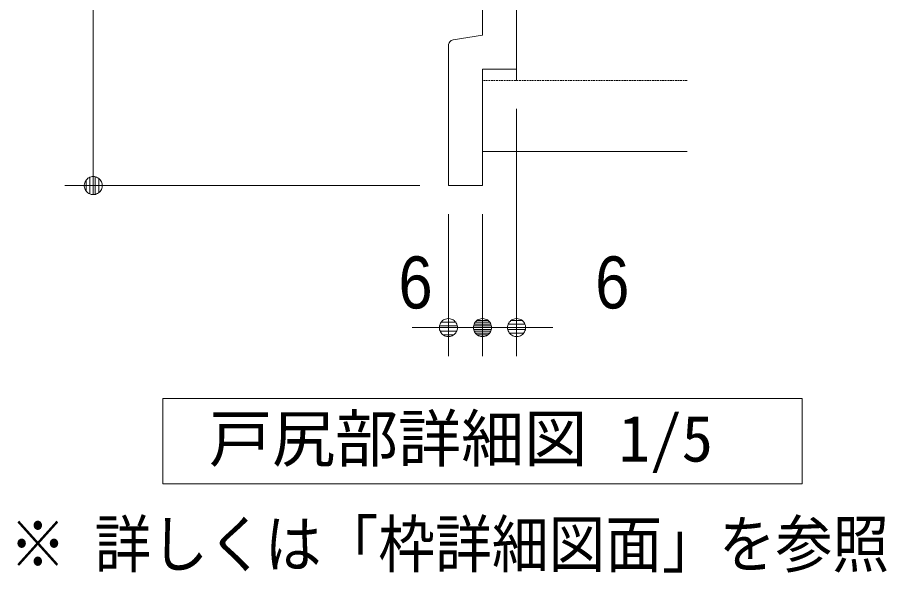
# Model space of a CAD drawing. Units: millimetres, scale not verified. Extents: x -6062 to 6062, y -3045 to 3045.
# Drawn here: x -1386 to -774, y 912 to 1303 of the extents above; entities that cross this region are included whole.
import ezdxf
from ezdxf.enums import TextEntityAlignment as Align

# ---------------------------------------------------------------- set-up
doc = ezdxf.new("R2010")
doc.units = ezdxf.units.MM
doc.header["$LTSCALE"] = 20
doc.linetypes.add('DASHED1', pattern=[1.8, 1.2, -0.6])
for name, color, linetype, lineweight in [('0-0_2寸法-2', 7, 'Continuous', 9), ('0-1_0', 7, 'Continuous', 9), ('0-2_2寸法-1', 7, 'Continuous', 9), ('0-3_2寸法-3', 7, 'Continuous', 9), ('0-4_3一般', 7, 'Continuous', 9)]:
    doc.layers.add(name, color=color, linetype=linetype, lineweight=lineweight)
doc.styles.add('ＭＳ ゴシック', font='')
doc.styles.add('ＭＳ Ｐゴシック', font='')
doc.styles.get('ＭＳ ゴシック').set_extended_font_data('MS Gothic')
doc.styles.get('ＭＳ Ｐゴシック').set_extended_font_data('MS PGothic')

# ---------------------------------------------------------------- blocks, each defined once
blk = doc.blocks.new('_Dot')
at = {"layer": '0-1_0'}
for p, q in [((-10, 0), (-20, 0)), ((9.78, 2), (-9.78, 2)), ((7.99, 6), (-7.99, 6)), ((9.16, -3.98), (-9.16, -3.98)), ((6, -7.98), (-6, -7.98))]:
    blk.add_line(p, q, dxfattribs=at)
for points in [[(10, 0), (9.92, 1.25), (9.69, 2.49), (9.3, 3.68), (8.76, 4.82), (8.09, 5.88), (7.29, 6.85), (6.37, 7.71), (5.36, 8.44), (4.26, 9.05), (3.09, 9.51), (1.87, 9.82), (0.63, 9.98), (-0.63, 9.98), (-1.87, 9.82), (-3.09, 9.51), (-4.26, 9.05), (-5.36, 8.44), (-6.37, 7.71), (-7.29, 6.85), (-8.09, 5.88), (-8.76, 4.82), (-9.3, 3.68), (-9.69, 2.49), (-9.92, 1.25), (-10, 0), (0, 0)], [(-10, 0), (-9.92, -1.25), (-9.69, -2.49), (-9.3, -3.68), (-8.76, -4.82), (-8.09, -5.88), (-7.29, -6.85), (-6.37, -7.71), (-5.36, -8.44), (-4.26, -9.05), (-3.09, -9.51), (-1.87, -9.82), (-0.63, -9.98), (0.63, -9.98), (1.87, -9.82), (3.09, -9.51), (4.26, -9.05), (5.36, -8.44), (6.37, -7.71), (7.29, -6.85), (8.09, -5.88), (8.76, -4.82), (9.3, -3.68), (9.69, -2.49), (9.92, -1.25), (10, 0), (0, 0)]]:
    blk.add_lwpolyline(points, close=True, dxfattribs=at)
blk = doc.blocks.new('グループ-32')
at = {"layer": '0-3_2寸法-3'}
blk.add_lwpolyline([(19080, 19496.9), (10080, 19496.9), (10080, 20696.9), (19080, 20696.9)], close=True, dxfattribs=at)
at = {"layer": '0-3_2寸法-3', "style": 'ＭＳ ゴシック'}
blk.add_text('戸尻部詳細図 1/5', height=650.9, dxfattribs=at).set_placement((10727.9, 19614.5), align=Align.BOTTOM_LEFT)
blk = doc.blocks.new('グループ-34')
at = {"layer": '0-4_3一般'}
for p, q in [((15060, 25176.9), (15060, 33576.9)), ((14580, 27200.9), (14580, 25816.9)), ((15060, 26456.9), (15060, 25336.9)), ((14166.8, 25748), (14580, 25816.9)), ((14100, 25669.1), (14100, 23696.9)), ((15060, 25336.9), (14580, 25336.9)), ((17460, 24176.9), (14580, 24176.9))]:
    blk.add_line(p, q, dxfattribs=at)
at = {"layer": '0-4_3一般', "linetype": 'DASHED1'}
blk.add_line((17460, 25176.9), (14580, 25176.9), dxfattribs=at)
at = {"layer": '0-4_3一般'}
blk.add_lwpolyline([(14580, 25336.9), (14580, 23696.9), (14100, 23696.9)], dxfattribs=at)
for start, end in [(139.73116, 180), (99.46232, 139.73116)]:
    blk.add_arc((14180, 25669.1), 80, start, end, dxfattribs=at)

msp = doc.modelspace()

# ---------------------------------------------------------------- linework, layer by layer
at = {"layer": '0-0_2寸法-2'}
for p, q in [((-1034.5, 1238.84), (-1034.5, 1064.84)), ((-1082.5, 1164.84), (-1082.5, 1064.84)), ((-1058.5, 1164.84), (-1058.5, 1064.84)), ((-1058.5, 1164.84), (-1058.5, 1064.84)), ((-1095.21, 1084.84), (-1107.92, 1084.84)), ((-1071.21, 1084.84), (-1083.92, 1084.84)), ((-1058.5, 1084.84), (-1082.5, 1084.84)), ((-1058.5, 1084.84), (-1034.5, 1084.84)), ((-1045.79, 1084.84), (-1033.08, 1084.84)), ((-1021.79, 1084.84), (-1009.08, 1084.84))]:
    msp.add_line(p, q, dxfattribs=at)
at = {"layer": '0-2_2寸法-1'}
for p, q in [((-1332.5, 1740.13), (-1332.5, 1197.56)), ((-1102.5, 1184.84), (-1352.5, 1184.84))]:
    msp.add_line(p, q, dxfattribs=at)

# ---------------------------------------------------------------- block references
at = {"layer": '0-0_2寸法-2', "xscale": 0.6356201, "yscale": 0.6356201}
for p in [(-1082.5, 1084.84), (-1058.5, 1084.84)]:
    msp.add_blockref('_Dot', p, dxfattribs=at)
at = {"layer": '0-0_2寸法-2', "xscale": 0.6356201, "yscale": 0.6356201, "rotation": 180}
for p in [(-1058.5, 1084.84), (-1034.5, 1084.84)]:
    msp.add_blockref('_Dot', p, dxfattribs=at)
at = {"layer": '0-2_2寸法-1', "xscale": 0.6356201, "yscale": 0.6356201, "rotation": 270}
msp.add_blockref('_Dot', (-1332.5, 1184.84), dxfattribs=at)
at = {"layer": '0-3_2寸法-3', "xscale": 0.05, "yscale": 0.05}
msp.add_blockref('グループ-32', (-1787.5, 0), dxfattribs=at)
at = {"layer": '0-4_3一般', "xscale": 0.05, "yscale": 0.05}
msp.add_blockref('グループ-34', (-1787.5, 0), dxfattribs=at)

# ---------------------------------------------------------------- texts
at = {"layer": '0-0_2寸法-2', "style": 'ＭＳ Ｐゴシック', "width": 0.9}
for p in [(-1117.65, 1087.32), (-979.12, 1087.32)]:
    msp.add_text('6', height=36.66, dxfattribs=at).set_placement(p, align=Align.BOTTOM_LEFT)
at = {"layer": '0-3_2寸法-3', "style": 'ＭＳ ゴシック', "width": 0.9}
msp.add_text('※ 詳しくは「枠詳細図面」を参照', height=32.55, dxfattribs=at).set_placement((-1391.54, 906.36), align=Align.BOTTOM_LEFT)

doc.saveas('drawing.dxf')
